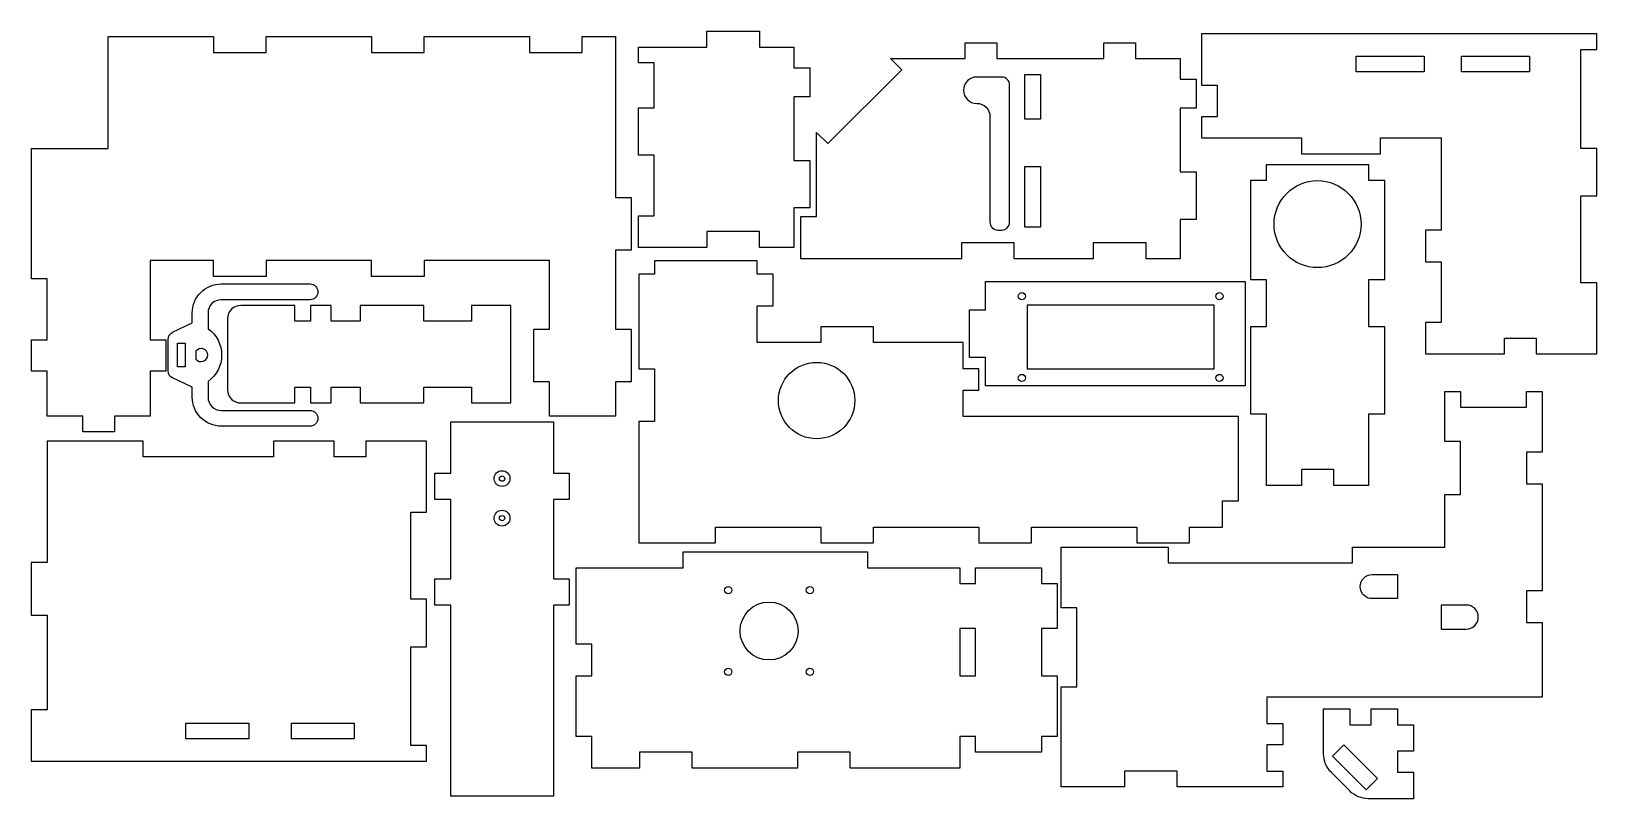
# Model space of a CAD drawing. Header units: millimetres. Extents: x 33466 to 34060, y 1861 to 2152.
import ezdxf

# ---------------------------------------------------------------- set-up
doc = ezdxf.new("R2010")
doc.units = ezdxf.units.MM

msp = doc.modelspace()

# ---------------------------------------------------------------- linework, layer by layer
at = {"color": 3, "transparency": 33554687}
for points in [[(33761.09, 2127.01), (33755.09, 2127.01), (33755.09, 2102.82), (33761.09, 2102.82), (33761.09, 2084.82), (33755.09, 2084.82), (33755.09, 2069.85), (33742.06, 2069.85), (33742.06, 2075.85), (33722.06, 2075.85), (33722.06, 2069.85), (33696.04, 2069.85), (33696.04, 2081.85), (33702.04, 2081.85), (33702.04, 2104.85), (33696.04, 2104.85), (33696.04, 2122.85), (33702.04, 2122.85), (33702.04, 2139.85), (33696.04, 2139.85), (33696.04, 2145.85), (33722.06, 2145.85), (33722.06, 2151.85), (33742.06, 2151.85), (33742.06, 2145.85), (33755.09, 2145.85), (33755.09, 2138.03), (33761.09, 2138.03), (33761.09, 2127.01)], [(33928.38, 2057.69), (33934.38, 2057.69), (33934.38, 2039.69), (33928.38, 2039.69), (33928.38, 2006.67), (33934.38, 2006.67), (33934.38, 1979.69), (33947.88, 1979.69), (33947.88, 1985.69), (33959.88, 1985.69), (33959.88, 1979.69), (33973.38, 1979.69), (33973.38, 2006.67), (33979.38, 2006.67), (33979.38, 2039.69), (33973.38, 2039.69), (33973.38, 2057.69), (33979.38, 2057.69), (33979.38, 2095.19), (33973.38, 2095.19), (33973.38, 2101.19), (33934.38, 2101.19), (33934.38, 2095.19), (33928.38, 2095.19), (33928.38, 2057.69)], [(33521.06, 2033.5), (33524.06, 2033.5), (33524.06, 2024.5), (33521.06, 2024.5), (33521.06, 2033.5)], [(33663.8, 1984.13), (33669.8, 1984.13), (33669.8, 1974.13), (33663.8, 1974.13), (33663.8, 1944.13), (33669.8, 1944.13), (33669.8, 1934.13), (33663.8, 1934.13), (33663.8, 1861.61), (33624.8, 1861.61), (33624.8, 1934.13), (33618.8, 1934.13), (33618.8, 1944.13), (33624.8, 1944.13), (33624.8, 1974.13), (33618.8, 1974.13), (33618.8, 1984.13), (33624.8, 1984.13), (33624.8, 2003.66), (33663.8, 2003.66), (33663.8, 1984.13)], [(33716.5, 1872.29), (33716.5, 1878.29), (33696.5, 1878.29), (33696.5, 1872.29), (33678.4, 1872.29), (33678.4, 1884.29), (33672.4, 1884.29), (33672.4, 1907.29), (33678.4, 1907.29), (33678.4, 1919.29), (33672.4, 1919.29), (33672.4, 1948.29), (33713.06, 1948.29), (33713.06, 1954.28), (33783.06, 1954.28), (33783.06, 1948.29), (33818.06, 1948.29), (33818.06, 1942.29), (33824.06, 1942.29), (33824.06, 1948.29), (33849.06, 1948.29), (33849.06, 1942.27), (33855.06, 1942.27), (33855.06, 1925.29), (33849.06, 1925.29), (33849.06, 1907.29), (33855.06, 1907.29), (33855.06, 1884.29), (33849.06, 1884.29), (33849.06, 1878.29), (33824.06, 1878.29), (33824.06, 1884.29), (33818.06, 1884.29), (33818.06, 1872.29), (33776.5, 1872.29), (33776.5, 1878.29), (33756.5, 1878.29), (33756.5, 1872.29), (33716.5, 1872.29)], [(33818.06, 1907.29), (33824.06, 1907.29), (33824.06, 1925.29), (33818.06, 1925.29), (33818.06, 1907.29)]]:
    msp.add_lwpolyline(points, dxfattribs=at)
at = {"color": 3}
for points in [[(33554.76, 2149.87), (33594.76, 2149.87), (33594.76, 2143.87), (33614.76, 2143.87), (33614.76, 2149.87), (33654.76, 2149.87), (33654.76, 2143.87), (33674.76, 2143.87), (33674.76, 2149.87), (33687.31, 2149.87), (33687.31, 2088.84), (33693.31, 2088.84), (33693.31, 2068.84), (33687.31, 2068.84), (33687.31, 2038.84), (33693.31, 2038.84), (33693.31, 2018.84), (33687.31, 2018.84), (33687.31, 2005.82), (33662.31, 2005.82), (33662.31, 2018.84), (33656.31, 2018.84), (33656.31, 2038.84), (33662.31, 2038.84), (33662.31, 2064.87), (33614.76, 2064.87), (33614.76, 2058.87), (33594.76, 2058.87), (33594.76, 2064.87), (33554.76, 2064.87), (33554.76, 2058.87), (33534.76, 2058.87), (33534.76, 2064.87), (33510.65, 2064.87), (33510.65, 2034.84), (33516.65, 2034.84), (33516.65, 2022.84), (33510.65, 2022.84), (33510.65, 2005.82), (33497.15, 2005.82), (33497.15, 1999.82), (33485.15, 1999.82), (33485.15, 2005.82), (33471.65, 2005.82), (33471.65, 2022.84), (33465.65, 2022.84), (33465.65, 2034.84), (33471.65, 2034.84), (33471.65, 2057.87), (33465.65, 2057.87), (33465.65, 2107.37), (33494.76, 2107.37), (33494.76, 2149.87), (33534.76, 2149.87), (33534.76, 2143.87), (33554.76, 2143.87), (33554.76, 2149.87)], [(33791.78, 2141.53), (33820.12, 2141.53), (33820.12, 2147.53), (33832.12, 2147.53), (33832.12, 2141.53), (33872.74, 2141.53), (33872.74, 2147.53), (33884.74, 2147.53), (33884.74, 2141.53), (33901.78, 2141.53), (33901.78, 2133.71), (33907.78, 2133.71), (33907.78, 2122.68), (33901.78, 2122.68), (33901.78, 2098.49), (33907.78, 2098.49), (33907.78, 2080.49), (33901.78, 2080.49), (33901.78, 2065.53), (33888.76, 2065.53), (33888.76, 2071.53), (33868.76, 2071.53), (33868.76, 2065.53), (33838.76, 2065.53), (33838.76, 2071.53), (33818.76, 2071.53), (33818.76, 2065.53), (33757.73, 2065.53), (33757.73, 2081.53), (33763.73, 2081.53), (33763.73, 2113.49), (33767.97, 2109.24), (33796.02, 2137.29), (33791.78, 2141.53)], [(34024.83, 2029.42), (34024.83, 2035.42), (34036.83, 2035.42), (34036.83, 2029.42), (34059.85, 2029.42), (34059.85, 2056.4), (34053.85, 2056.4), (34053.85, 2089.42), (34059.85, 2089.42), (34059.85, 2107.42), (34053.85, 2107.42), (34053.85, 2144.92), (34059.85, 2144.92), (34059.85, 2150.92), (33909.8, 2150.92), (33909.8, 2131.42), (33915.8, 2131.42), (33915.8, 2119.42), (33909.8, 2119.42), (33909.8, 2111.42), (33947.8, 2111.42), (33947.8, 2105.42), (33977.8, 2105.42), (33977.8, 2111.42), (34000.8, 2111.42), (34000.8, 2076.42), (33994.8, 2076.42), (33994.8, 2064.42), (34000.8, 2064.42), (34000.8, 2041.42), (33994.8, 2041.42), (33994.8, 2029.42), (34024.83, 2029.42)], [(34034.32, 2142.42), (34034.32, 2136.42), (34008.52, 2136.42), (34008.52, 2142.42), (34034.32, 2142.42)], [(33848.73, 2118.53), (33842.73, 2118.53), (33842.73, 2135.53), (33848.73, 2135.53), (33848.73, 2118.53)], [(33842.73, 2100.53), (33848.73, 2100.53), (33848.73, 2077.53), (33842.73, 2077.53), (33842.73, 2100.53)], [(33696.19, 1957.74), (33725.29, 1957.74), (33725.29, 1963.74), (33765.29, 1963.74), (33765.29, 1957.74), (33785.29, 1957.74), (33785.29, 1963.74), (33825.29, 1963.74), (33825.29, 1957.74), (33845.29, 1957.74), (33845.29, 1963.74), (33885.29, 1963.74), (33885.29, 1957.74), (33905.29, 1957.74), (33905.29, 1963.74), (33917.85, 1963.74), (33917.85, 1973.74), (33923.85, 1973.74), (33923.85, 2005.7), (33819.29, 2005.7), (33819.29, 2015.7), (33825.29, 2015.7), (33825.29, 2023.74), (33819.29, 2023.74), (33819.29, 2033.74), (33785.29, 2033.74), (33785.29, 2039.74), (33765.29, 2039.74), (33765.29, 2033.74), (33741.19, 2033.74), (33741.19, 2047.74), (33747.19, 2047.74), (33747.19, 2059.74), (33741.19, 2059.74), (33741.19, 2064.74), (33702.19, 2064.74), (33702.19, 2059.74), (33696.19, 2059.74), (33696.19, 2023.74), (33702.19, 2023.74), (33702.19, 2003.74), (33696.19, 2003.74), (33696.19, 1957.74)], [(33843.64, 2023.73), (33914.64, 2023.73), (33914.64, 2047.93), (33843.64, 2047.93), (33843.64, 2023.73)], [(34033.2, 1939.5), (34033.2, 1927.5), (34039.2, 1927.5), (34039.2, 1899.16), (33934.65, 1899.16), (33934.65, 1889.16), (33940.65, 1889.16), (33940.65, 1881.12), (33934.65, 1881.12), (33934.65, 1871.12), (33940.65, 1871.12), (33940.65, 1865.12), (33900.65, 1865.12), (33900.65, 1871.12), (33880.65, 1871.12), (33880.65, 1865.12), (33856.54, 1865.12), (33856.54, 1903.12), (33862.54, 1903.12), (33862.54, 1933.12), (33856.54, 1933.12), (33856.54, 1956.12), (33897.2, 1956.12), (33897.2, 1950.12), (33967.2, 1950.12), (33967.2, 1956.12), (34002.2, 1956.12), (34002.2, 1976.15), (34008.2, 1976.15), (34008.2, 1996.15), (34002.2, 1996.15), (34002.2, 2015.17), (34008.2, 2015.17), (34008.2, 2009.17), (34033.2, 2009.17), (34033.2, 2015.17), (34039.2, 2015.17), (34039.2, 1992.13), (34033.2, 1992.13), (34033.2, 1980.13), (34039.2, 1980.13), (34039.2, 1939.5), (34033.2, 1939.5)], [(33508.09, 1996.34), (33471.59, 1996.34), (33471.59, 1950.34), (33465.59, 1950.34), (33465.59, 1930.34), (33471.59, 1930.34), (33471.59, 1894.34), (33465.59, 1894.34), (33465.59, 1874.84), (33615.64, 1874.84), (33615.64, 1880.84), (33609.64, 1880.84), (33609.64, 1918.34), (33615.64, 1918.34), (33615.64, 1936.34), (33609.64, 1936.34), (33609.64, 1969.36), (33615.64, 1969.36), (33615.64, 1996.34), (33592.62, 1996.34), (33592.62, 1990.34), (33580.62, 1990.34), (33580.62, 1996.34), (33557.59, 1996.34), (33557.59, 1990.34), (33508.09, 1990.34), (33508.09, 1996.34)]]:
    msp.add_lwpolyline(points, dxfattribs=at)
for points in [[(33994.32, 2142.42), (33994.32, 2136.42), (33968.52, 2136.42), (33968.52, 2142.42)], [(33926.34, 2056.97), (33926.34, 2017.31), (33827.78, 2017.31), (33827.78, 2028.14), (33821.78, 2028.14), (33821.78, 2046.14), (33827.78, 2046.14), (33827.78, 2056.97)], [(33548.11, 1889.34), (33548.11, 1883.34), (33524.31, 1883.34), (33524.31, 1889.34)], [(33588.11, 1889.34), (33588.11, 1883.34), (33564.31, 1883.34), (33564.31, 1889.34)], [(33963.86, 1881.05), (33959.62, 1876.8), (33972.35, 1864.07), (33976.59, 1868.32)]]:
    msp.add_lwpolyline(points, close=True, dxfattribs=at)
msp.add_lwpolyline([(33836.98, 2131.5, 0.414214), (33833.98, 2134.5), (33824.52, 2134.5, 1), (33824.52, 2124.5, -0.414214), (33829.52, 2119.5), (33829.52, 2079.46, 0.414214), (33832.52, 2076.46), (33833.98, 2076.46, 0.414214), (33836.98, 2079.46)], format="xyb", close=True, dxfattribs=at)
at = {"color": 3, "transparency": 33554687}
for points in [[(33537.68, 2049.99, 0.414214), (33532.68, 2044.99), (33532.68, 2038.97, -0.5188), (33532.68, 2019.03), (33532.68, 2013.01, 0.414214), (33537.68, 2008.01), (33571.4, 2008.01, -1), (33571.4, 2002.01), (33537.68, 2002.01, -0.414214), (33526.68, 2013.01), (33526.68, 2016.81), (33519.24, 2020.32, -0.29015), (33517.52, 2023.03), (33517.52, 2034.97, -0.29015), (33519.24, 2037.68), (33526.68, 2041.19), (33526.68, 2044.99, -0.414214), (33537.68, 2055.99), (33571.4, 2055.99, -1), (33571.4, 2049.99), (33537.68, 2049.99)], [(33528.06, 2030.5), (33528.06, 2027.5, 3), (33528.06, 2030.5)]]:
    msp.add_lwpolyline(points, format="xyb", dxfattribs=at)
msp.add_lwpolyline([(33590.44, 2041.83), (33579.42, 2041.83), (33579.42, 2047.83), (33571.59, 2047.83), (33571.59, 2041.83), (33565.59, 2041.83), (33565.59, 2047.83), (33545.11, 2047.83, 0.414214), (33540.11, 2042.83), (33540.11, 2015.83, 0.414214), (33545.11, 2010.83), (33565.59, 2010.83), (33565.59, 2016.83), (33571.59, 2016.83), (33571.59, 2010.83), (33579.42, 2010.83), (33579.42, 2016.83), (33590.44, 2016.83), (33590.44, 2010.83), (33614.65, 2010.83), (33614.65, 2016.83), (33632.65, 2016.83), (33632.65, 2010.83), (33647.59, 2010.83), (33647.59, 2047.83), (33632.65, 2047.83), (33632.65, 2041.83), (33614.65, 2041.83), (33614.65, 2047.83), (33590.44, 2047.83)], format="xyb", close=True, dxfattribs=at)
at = {"color": 3}
for points in [[(33974.63, 1945.7), (33984.18, 1945.7), (33984.18, 1936.57), (33974.63, 1936.57, -1), (33974.63, 1945.7)], [(34000.79, 1934.15), (34000.79, 1925.02), (34010.34, 1925.02, 1), (34010.34, 1934.15), (34000.79, 1934.15, 1)], [(33990.25, 1888.7), (33990.25, 1878.7), (33984.25, 1878.7), (33984.25, 1870.66), (33990.25, 1870.66), (33990.25, 1860.66), (33973.16, 1860.66, -0.198912), (33966.09, 1863.59), (33959.13, 1870.55, -0.198912), (33956.2, 1877.62), (33956.2, 1894.7), (33966.2, 1894.7), (33966.2, 1888.7), (33974.25, 1888.7), (33974.25, 1894.7), (33984.25, 1894.7), (33984.25, 1888.7), (33990.25, 1888.7)]]:
    msp.add_lwpolyline(points, format="xyb", dxfattribs=at)
at = {"color": 3, "transparency": 33554687}
for centre, radius in [((33953.88, 2078.69), 16.5), ((33644.3, 1982.13), 3), ((33644.3, 1982.13), 1), ((33644.3, 1967.13), 3), ((33644.3, 1967.13), 1), ((33730.15, 1939.79), 1.35), ((33761.15, 1939.79), 1.35), ((33745.65, 1924.29), 11), ((33730.15, 1908.79), 1.35), ((33761.15, 1908.79), 1.35)]:
    msp.add_circle(centre, radius, dxfattribs=at)
at = {"color": 3}
for centre, radius in [((33841.64, 2051.33), 1.35), ((33916.64, 2051.33), 1.35), ((33763.73, 2011.74), 14.5), ((33841.64, 2020.33), 1.35), ((33916.64, 2020.33), 1.35)]:
    msp.add_circle(centre, radius, dxfattribs=at)

doc.saveas('drawing.dxf')
